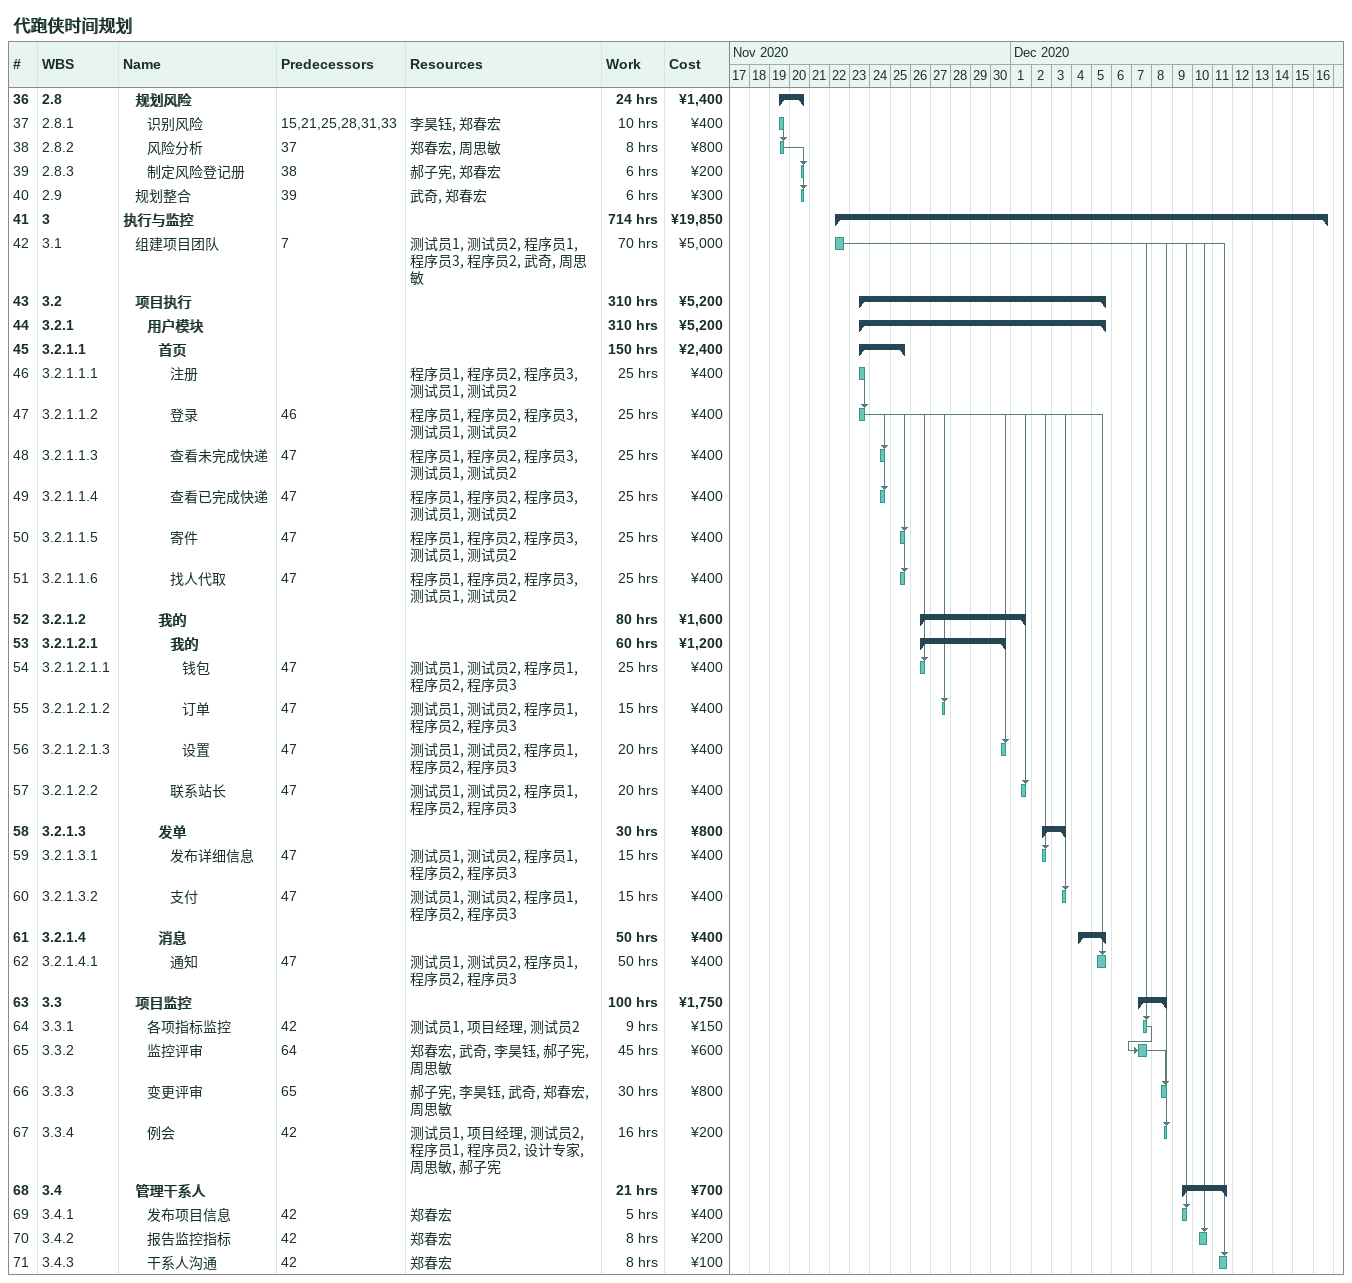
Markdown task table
代跑侠时间规划

| ID | WBS | Task | Start | Finish | Predecessors | Resources | Work (h) | Cost (¥) |
|---|---|---|---|---|---|---|---|---|
| 36 | 2.8 | **规划风险** | 2020-11-19 | 2020-11-20 |  |  | 24 | 1400 |
| 37 | 2.8.1 | 识别风险 | 2020-11-19 | 2020-11-19 | 15, 21, 25, 28, 31, 33 | 李昊钰, 郑春宏 | 10 | 400 |
| 38 | 2.8.2 | 风险分析 | 2020-11-19 | 2020-11-19 | 37 | 郑春宏, 周思敏 | 8 | 800 |
| 39 | 2.8.3 | 制定风险登记册 | 2020-11-20 | 2020-11-20 | 38 | 郝子宪, 郑春宏 | 6 | 200 |
| 40 | 2.9 | 规划整合 | 2020-11-20 | 2020-11-20 | 39 | 武奇, 郑春宏 | 6 | 300 |
| 41 | 3 | **执行与监控** | 2020-11-22 | 2020-12-16 |  |  | 714 | 19850 |
| 42 | 3.1 | 组建项目团队 | 2020-11-22 | 2020-11-22 | 7 | 测试员1, 测试员2, 程序员1, 程序员3, 程序员2, 武奇, 周思敏 | 70 | 5000 |
| 43 | 3.2 | **项目执行** | 2020-11-23 | 2020-12-05 |  |  | 310 | 5200 |
| 44 | 3.2.1 | **用户模块** | 2020-11-23 | 2020-12-05 |  |  | 310 | 5200 |
| 45 | 3.2.1.1 | **首页** | 2020-11-23 | 2020-11-25 |  |  | 150 | 2400 |
| 46 | 3.2.1.1.1 | 注册 | 2020-11-23 | 2020-11-23 |  | 程序员1, 程序员2, 程序员3, 测试员1, 测试员2 | 25 | 400 |
| 47 | 3.2.1.1.2 | 登录 | 2020-11-23 | 2020-11-23 | 46 | 程序员1, 程序员2, 程序员3, 测试员1, 测试员2 | 25 | 400 |
| 48 | 3.2.1.1.3 | 查看未完成快递 | 2020-11-24 | 2020-11-24 | 47 | 程序员1, 程序员2, 程序员3, 测试员1, 测试员2 | 25 | 400 |
| 49 | 3.2.1.1.4 | 查看已完成快递 | 2020-11-24 | 2020-11-24 | 47 | 程序员1, 程序员2, 程序员3, 测试员1, 测试员2 | 25 | 400 |
| 50 | 3.2.1.1.5 | 寄件 | 2020-11-25 | 2020-11-25 | 47 | 程序员1, 程序员2, 程序员3, 测试员1, 测试员2 | 25 | 400 |
| 51 | 3.2.1.1.6 | 找人代取 | 2020-11-25 | 2020-11-25 | 47 | 程序员1, 程序员2, 程序员3, 测试员1, 测试员2 | 25 | 400 |
| 52 | 3.2.1.2 | **我的** | 2020-11-26 | 2020-12-01 |  |  | 80 | 1600 |
| 53 | 3.2.1.2.1 | **我的** | 2020-11-26 | 2020-11-30 |  |  | 60 | 1200 |
| 54 | 3.2.1.2.1.1 | 钱包 | 2020-11-26 | 2020-11-26 | 47 | 测试员1, 测试员2, 程序员1, 程序员2, 程序员3 | 25 | 400 |
| 55 | 3.2.1.2.1.2 | 订单 | 2020-11-27 | 2020-11-27 | 47 | 测试员1, 测试员2, 程序员1, 程序员2, 程序员3 | 15 | 400 |
| 56 | 3.2.1.2.1.3 | 设置 | 2020-11-30 | 2020-11-30 | 47 | 测试员1, 测试员2, 程序员1, 程序员2, 程序员3 | 20 | 400 |
| 57 | 3.2.1.2.2 | 联系站长 | 2020-12-01 | 2020-12-01 | 47 | 测试员1, 测试员2, 程序员1, 程序员2, 程序员3 | 20 | 400 |
| 58 | 3.2.1.3 | **发单** | 2020-12-02 | 2020-12-03 |  |  | 30 | 800 |
| 59 | 3.2.1.3.1 | 发布详细信息 | 2020-12-02 | 2020-12-02 | 47 | 测试员1, 测试员2, 程序员1, 程序员2, 程序员3 | 15 | 400 |
| 60 | 3.2.1.3.2 | 支付 | 2020-12-03 | 2020-12-03 | 47 | 测试员1, 测试员2, 程序员1, 程序员2, 程序员3 | 15 | 400 |
| 61 | 3.2.1.4 | **消息** | 2020-12-04 | 2020-12-05 |  |  | 50 | 400 |
| 62 | 3.2.1.4.1 | 通知 | 2020-12-05 | 2020-12-05 | 47 | 测试员1, 测试员2, 程序员1, 程序员2, 程序员3 | 50 | 400 |
| 63 | 3.3 | **项目监控** | 2020-12-07 | 2020-12-08 |  |  | 100 | 1750 |
| 64 | 3.3.1 | 各项指标监控 | 2020-12-07 | 2020-12-07 | 42 | 测试员1, 项目经理, 测试员2 | 9 | 150 |
| 65 | 3.3.2 | 监控评审 | 2020-12-07 | 2020-12-07 | 64 | 郑春宏, 武奇, 李昊钰, 郝子宪, 周思敏 | 45 | 600 |
| 66 | 3.3.3 | 变更评审 | 2020-12-08 | 2020-12-08 | 65 | 郝子宪, 李昊钰, 武奇, 郑春宏, 周思敏 | 30 | 800 |
| 67 | 3.3.4 | 例会 | 2020-12-08 | 2020-12-08 | 42 | 测试员1, 项目经理, 测试员2, 程序员1, 程序员2, 设计专家, 周思敏, 郝子宪 | 16 | 200 |
| 68 | 3.4 | **管理干系人** | 2020-12-09 | 2020-12-11 |  |  | 21 | 700 |
| 69 | 3.4.1 | 发布项目信息 | 2020-12-09 | 2020-12-09 | 42 | 郑春宏 | 5 | 400 |
| 70 | 3.4.2 | 报告监控指标 | 2020-12-10 | 2020-12-10 | 42 | 郑春宏 | 8 | 200 |
| 71 | 3.4.3 | 干系人沟通 | 2020-12-11 | 2020-12-11 | 42 | 郑春宏 | 8 | 100 |
